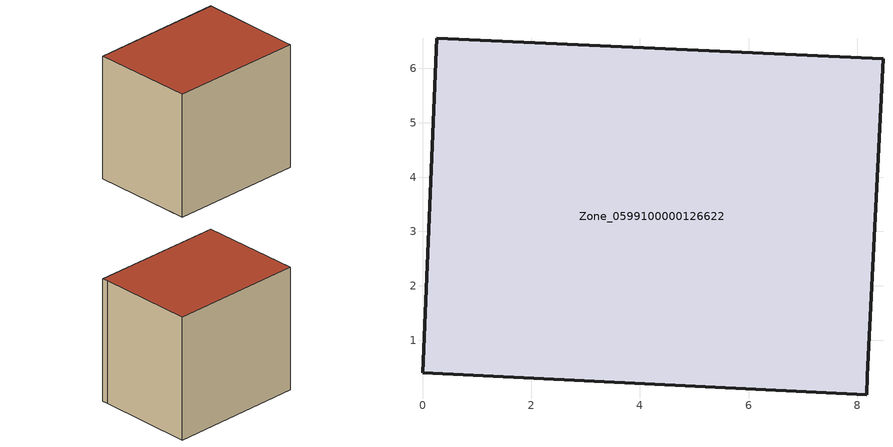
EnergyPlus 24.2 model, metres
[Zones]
Zone_0599100000126622
 floor ground (C_G): 8.47,6.18 8.18,0.34 8.17,0 0,0.4 0.26,6.55 z0.95
 wall outside (C_F): 8.18,0.34 8.47,6.18 0.26,6.55 0,0.4 8.17,0 8.18,0.34 z0.95:8.49
 roof outside (C_R): 0,0.4 8.17,0 8.18,0.34 8.47,6.18 0.26,6.55 z8.49
[BUILDING]
Pand.0599100000126622: North Axis=0; Terrain=City; Loads Convergence Tolerance Value=0.04; Temperature Convergence Tolerance Value=0.4; Solar Distribution=FullExterior; Maximum Number of Warmup Days=25; Minimum Number of Warmup Days=1
[Site:Location]
Rotterdam.The.Hague.AP_ZH_NLD Design_Conditions: Latitude=51.96; Longitude=4.45; Time Zone=1; Elevation=-4.5
[SITE:GROUNDTEMPERATURE:BUILDINGSURFACE]
18, 18, 18, 18, 18, 18, 18, 18, 18, 18, 18, 18
[MATERIAL] Thermal Absorptance=0.9; Solar Absorptance=0.7; Visible Absorptance=0.7
Name | Roughness | Thickness | Conductivity | Density | Specific Heat
G.TI.1965-1974 | MediumSmooth | 0.15 | 0.882353 | 540 | 1210
F.TI.1965-1974 | Rough | 0.3 | 0.697674 | 1920 | 840
R.TI.1965-1974 | MediumRough | 0.2 | 0.232558 | 1500 | 1000
[CONSTRUCTION]
C_G: G.TI.1965-1974
C_F: F.TI.1965-1974
C_R: R.TI.1965-1974
[ZONE]
Zone_0599100000126622: Type=1; Multiplier=1; Ceiling Height=Autocalculate; Volume=Autocalculate; Floor Area=autocalculate; Part of Total Floor Area=Yes
[ZONEINFILTRATION:DESIGNFLOWRATE]
Infil_Zone_0599100000126622: Zone or ZoneList or Space or SpaceList=Zone_0599100000126622; Schedule=AlwaysOn; Design Flow Rate Calculation Method=Flow/Area; Flow Rate per Floor Area=0.003; Constant Term Coefficient=1; Temperature Term Coefficient=0; Velocity Term Coefficient=0; Velocity Squared Term Coefficient=0
[HVACTEMPLATE:ZONE:IDEALLOADSAIRSYSTEM]
Zone_0599100000126622: Maximum Heating Supply Air Temperature=50; Minimum Cooling Supply Air Temperature=13; Maximum Heating Supply Air Humidity Ratio=0.0156; Minimum Cooling Supply Air Humidity Ratio=0.0077; Heating Limit=NoLimit; Cooling Limit=NoLimit; Dehumidification Control Type=ConstantSensibleHeatRatio; Cooling Sensible Heat Ratio=0.7; Dehumidification Setpoint=60; Humidification Control Type=None; Humidification Setpoint=30; Outdoor Air Method=None; Outdoor Air Flow Rate per Person=0.00944; Outdoor Air Flow Rate per Zone Floor Area=0; Outdoor Air Flow Rate per Zone=0; Demand Controlled Ventilation Type=None; Outdoor Air Economizer Type=NoEconomizer; Heat Recovery Type=None; Sensible Heat Recovery Effectiveness=0.7; Latent Heat Recovery Effectiveness=0.65
[ZONECONTROL:THERMOSTAT]
ThermostatControl_Zone_0599100000126622: Zone or ZoneList=Zone_0599100000126622; Control Type Schedule=DualSetpointControlType; Control 1=Thermostat_Zone_0599100000126622; Temperature Difference Between Cutout And Setpoint=0
[THERMOSTATSETPOINT:DUALSETPOINT]
Thermostat_Zone_0599100000126622: Heating Setpoint Temperature Schedule=HeatingSetpoint_Zone_0599100000126622; Cooling Setpoint Temperature Schedule=CoolingSetpoint_Zone_0599100000126622
[SCHEDULE:COMPACT]
HeatingSetpoint_Zone_0599100000126622: Through: 12/31, For: AllDays, Until: 24:00, 21
CoolingSetpoint_Zone_0599100000126622: Through: 12/31, For: AllDays, Until: 24:00, 24
DualSetpointControlType: Through: 12/31, For: AllDays, Until: 24:00, 4
AlwaysOn: Through: 12/31, For: AllDays, Until: 24:00, 1
